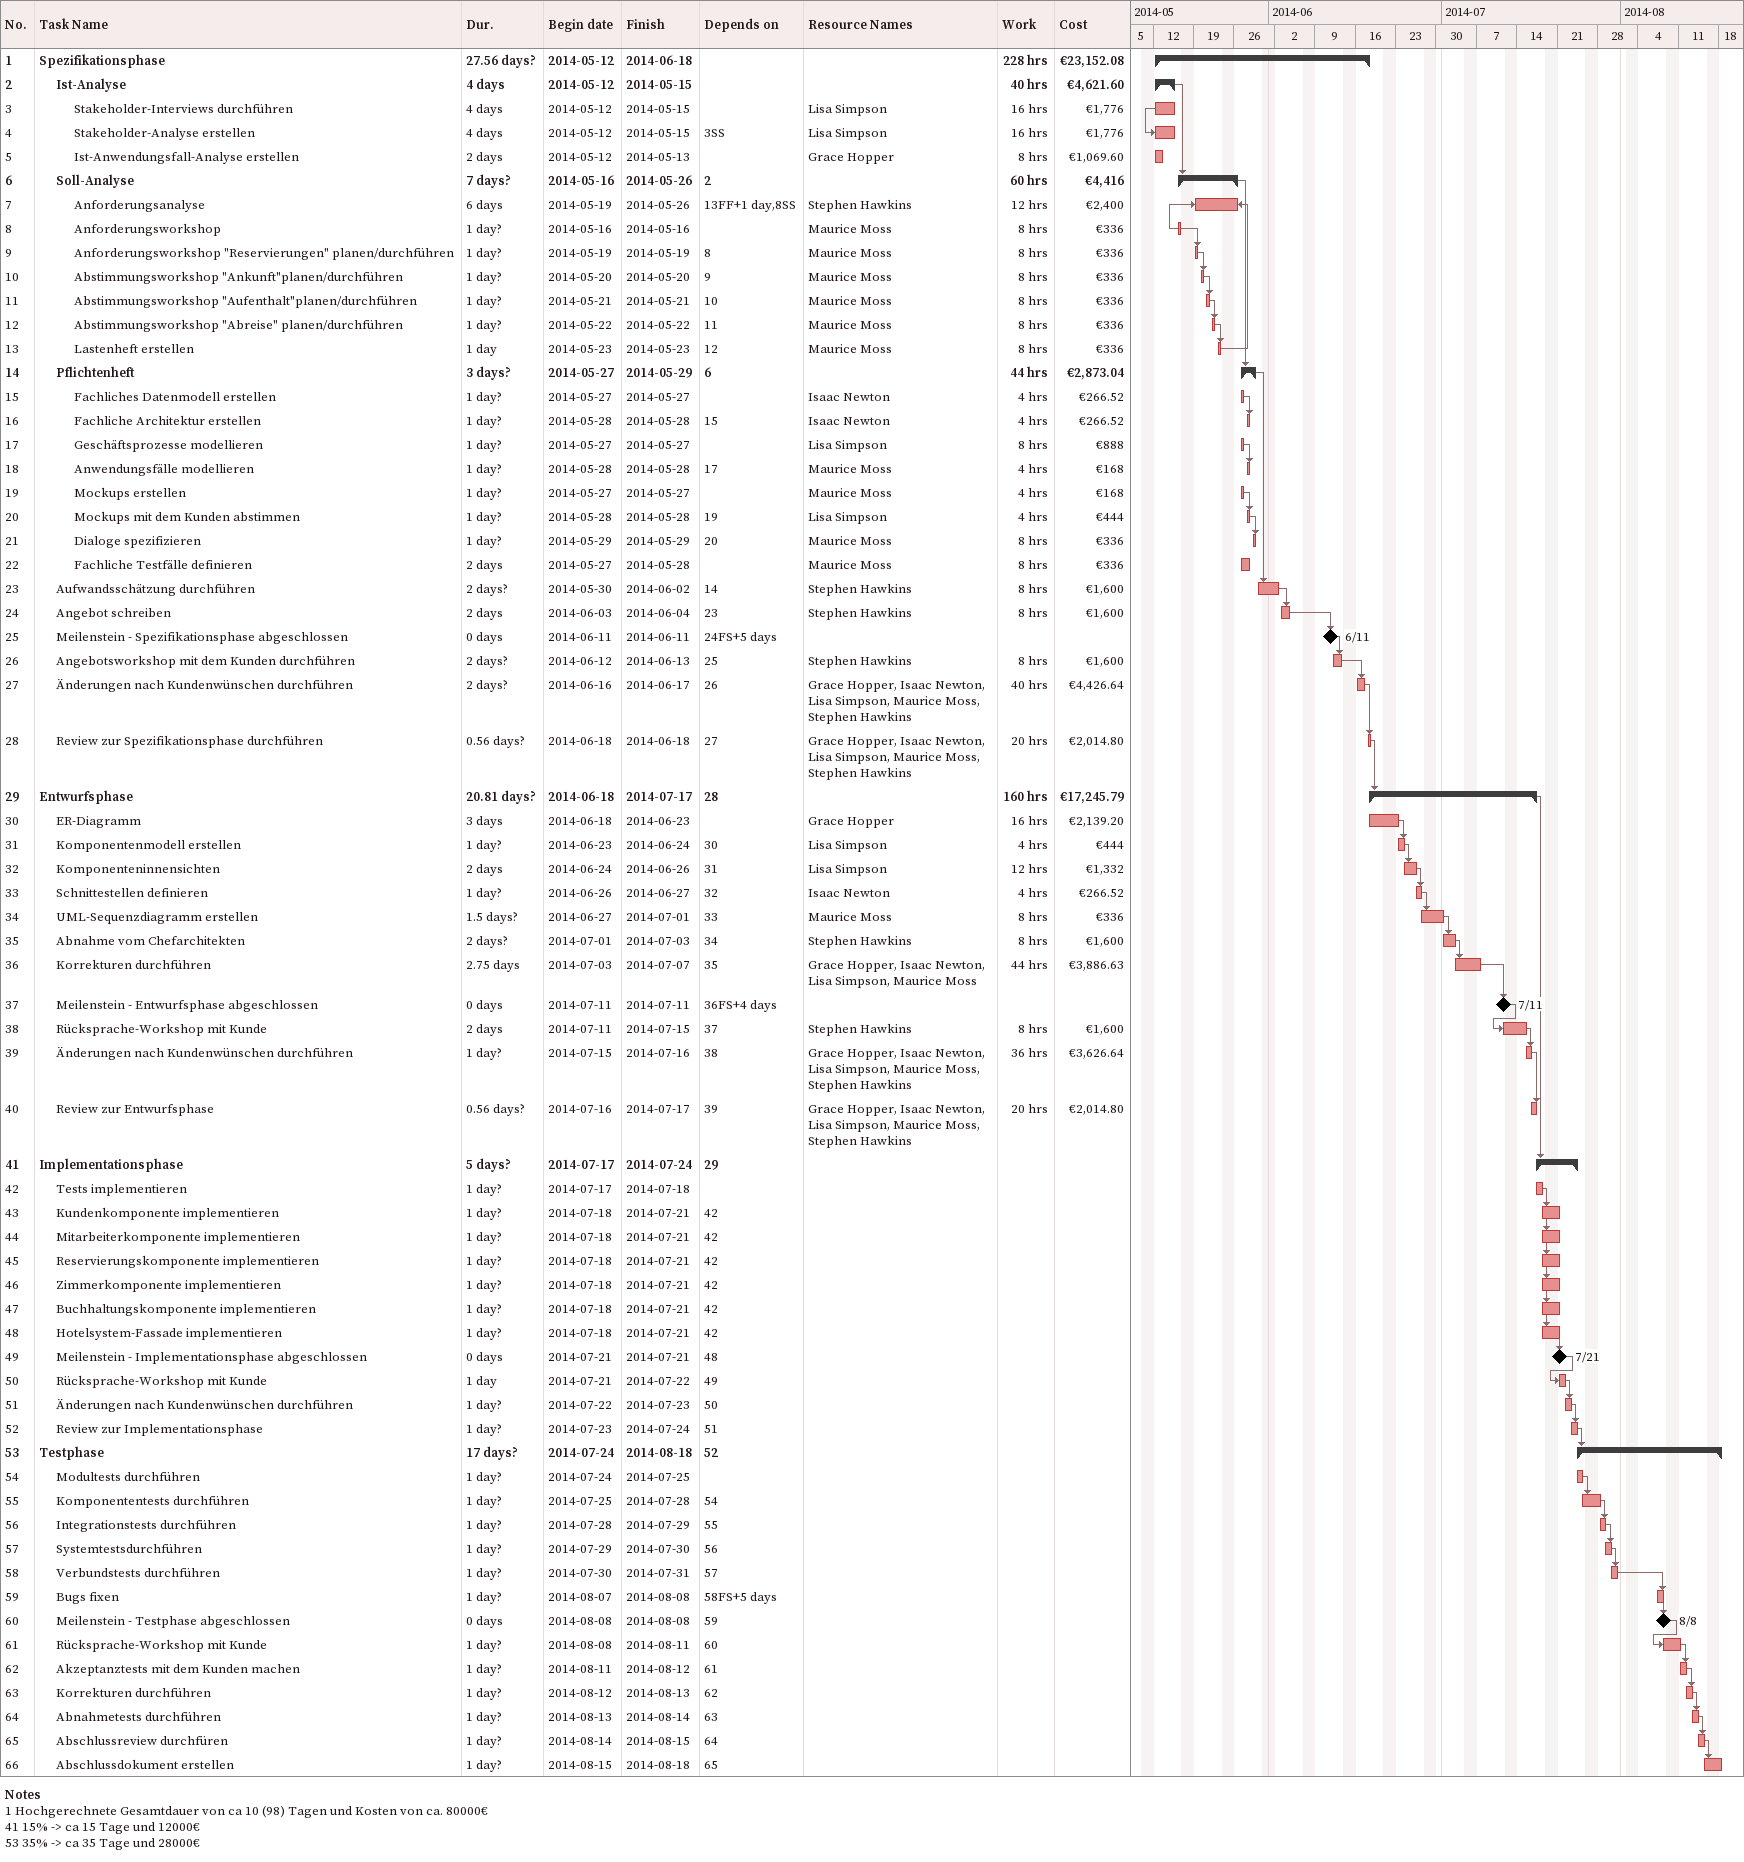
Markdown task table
| ID | Level | Task | Duration | Start | Finish | Predecessors | Resources | Work (h) | Cost (€) |
|---|---|---|---|---|---|---|---|---|---|
| 1 | 1 | **Spezifikationsphase** | 27.56d? | 2014-05-12 | 2014-06-18 |  |  | 228 | 23152.08 |
| 2 | 2 | **Ist-Analyse** | 4d | 2014-05-12 | 2014-05-15 |  |  | 40 | 4621.60 |
| 3 | 3 | Stakeholder-Interviews durchführen | 4d | 2014-05-12 | 2014-05-15 |  | Lisa Simpson | 16 | 1776 |
| 4 | 3 | Stakeholder-Analyse erstellen | 4d | 2014-05-12 | 2014-05-15 | 3SS | Lisa Simpson | 16 | 1776 |
| 5 | 3 | Ist-Anwendungsfall-Analyse erstellen | 2d | 2014-05-12 | 2014-05-13 |  | Grace Hopper | 8 | 1069.60 |
| 6 | 2 | **Soll-Analyse** | 7d? | 2014-05-16 | 2014-05-26 | 2 |  | 60 | 4416 |
| 7 | 3 | Anforderungsanalyse | 6d | 2014-05-19 | 2014-05-26 | 13FF+1d, 8SS | Stephen Hawkins | 12 | 2400 |
| 8 | 3 | Anforderungsworkshop | 1d? | 2014-05-16 | 2014-05-16 |  | Maurice Moss | 8 | 336 |
| 9 | 3 | Anforderungsworkshop "Reservierungen" planen/durchführen | 1d? | 2014-05-19 | 2014-05-19 | 8 | Maurice Moss | 8 | 336 |
| 10 | 3 | Abstimmungsworkshop "Ankunft"planen/durchführen | 1d? | 2014-05-20 | 2014-05-20 | 9 | Maurice Moss | 8 | 336 |
| 11 | 3 | Abstimmungsworkshop "Aufenthalt"planen/durchführen | 1d? | 2014-05-21 | 2014-05-21 | 10 | Maurice Moss | 8 | 336 |
| 12 | 3 | Abstimmungsworkshop "Abreise" planen/durchführen | 1d? | 2014-05-22 | 2014-05-22 | 11 | Maurice Moss | 8 | 336 |
| 13 | 3 | Lastenheft erstellen | 1d | 2014-05-23 | 2014-05-23 | 12 | Maurice Moss | 8 | 336 |
| 14 | 2 | **Pflichtenheft** | 3d? | 2014-05-27 | 2014-05-29 | 6 |  | 44 | 2873.04 |
| 15 | 3 | Fachliches Datenmodell erstellen | 1d? | 2014-05-27 | 2014-05-27 |  | Isaac Newton | 4 | 266.52 |
| 16 | 3 | Fachliche Architektur erstellen | 1d? | 2014-05-28 | 2014-05-28 | 15 | Isaac Newton | 4 | 266.52 |
| 17 | 3 | Geschäftsprozesse modellieren | 1d? | 2014-05-27 | 2014-05-27 |  | Lisa Simpson | 8 | 888 |
| 18 | 3 | Anwendungsfälle modellieren | 1d? | 2014-05-28 | 2014-05-28 | 17 | Maurice Moss | 4 | 168 |
| 19 | 3 | Mockups erstellen | 1d? | 2014-05-27 | 2014-05-27 |  | Maurice Moss | 4 | 168 |
| 20 | 3 | Mockups mit dem Kunden abstimmen | 1d? | 2014-05-28 | 2014-05-28 | 19 | Lisa Simpson | 4 | 444 |
| 21 | 3 | Dialoge spezifizieren | 1d? | 2014-05-29 | 2014-05-29 | 20 | Maurice Moss | 8 | 336 |
| 22 | 3 | Fachliche Testfälle definieren | 2d | 2014-05-27 | 2014-05-28 |  | Maurice Moss | 8 | 336 |
| 23 | 2 | Aufwandsschätzung durchführen | 2d? | 2014-05-30 | 2014-06-02 | 14 | Stephen Hawkins | 8 | 1600 |
| 24 | 2 | Angebot schreiben | 2d | 2014-06-03 | 2014-06-04 | 23 | Stephen Hawkins | 8 | 1600 |
| 25 | 2 | Meilenstein - Spezifikationsphase abgeschlossen | 0d | 2014-06-11 | 2014-06-11 | 24FS+5d |  |  |  |
| 26 | 2 | Angebotsworkshop mit dem Kunden durchführen | 2d? | 2014-06-12 | 2014-06-13 | 25 | Stephen Hawkins | 8 | 1600 |
| 27 | 2 | Änderungen nach Kundenwünschen durchführen | 2d? | 2014-06-16 | 2014-06-17 | 26 | Grace Hopper, Isaac Newton, Lisa Simpson, Maurice Moss, Stephen Hawkins | 40 | 4426.64 |
| 28 | 2 | Review zur Spezifikationsphase durchführen | 0.56d? | 2014-06-18 | 2014-06-18 | 27 | Grace Hopper, Isaac Newton, Lisa Simpson, Maurice Moss, Stephen Hawkins | 20 | 2014.80 |
| 29 | 1 | **Entwurfsphase** | 20.81d? | 2014-06-18 | 2014-07-17 | 28 |  | 160 | 17245.79 |
| 30 | 2 | ER-Diagramm | 3d | 2014-06-18 | 2014-06-23 |  | Grace Hopper | 16 | 2139.20 |
| 31 | 2 | Komponentenmodell erstellen | 1d? | 2014-06-23 | 2014-06-24 | 30 | Lisa Simpson | 4 | 444 |
| 32 | 2 | Komponenteninnensichten | 2d | 2014-06-24 | 2014-06-26 | 31 | Lisa Simpson | 12 | 1332 |
| 33 | 2 | Schnittestellen definieren | 1d? | 2014-06-26 | 2014-06-27 | 32 | Isaac Newton | 4 | 266.52 |
| 34 | 2 | UML-Sequenzdiagramm erstellen | 1.5d? | 2014-06-27 | 2014-07-01 | 33 | Maurice Moss | 8 | 336 |
| 35 | 2 | Abnahme vom Chefarchitekten | 2d? | 2014-07-01 | 2014-07-03 | 34 | Stephen Hawkins | 8 | 1600 |
| 36 | 2 | Korrekturen durchführen | 2.75d | 2014-07-03 | 2014-07-07 | 35 | Grace Hopper, Isaac Newton, Lisa Simpson, Maurice Moss | 44 | 3886.63 |
| 37 | 2 | Meilenstein - Entwurfsphase abgeschlossen | 0d | 2014-07-11 | 2014-07-11 | 36FS+4d |  |  |  |
| 38 | 2 | Rücksprache-Workshop mit Kunde | 2d | 2014-07-11 | 2014-07-15 | 37 | Stephen Hawkins | 8 | 1600 |
| 39 | 2 | Änderungen nach Kundenwünschen durchführen | 1d? | 2014-07-15 | 2014-07-16 | 38 | Grace Hopper, Isaac Newton, Lisa Simpson, Maurice Moss, Stephen Hawkins | 36 | 3626.64 |
| 40 | 2 | Review zur Entwurfsphase | 0.56d? | 2014-07-16 | 2014-07-17 | 39 | Grace Hopper, Isaac Newton, Lisa Simpson, Maurice Moss, Stephen Hawkins | 20 | 2014.80 |
| 41 | 1 | **Implementationsphase** | 5d? | 2014-07-17 | 2014-07-24 | 29 |  |  |  |
| 42 | 2 | Tests implementieren | 1d? | 2014-07-17 | 2014-07-18 |  |  |  |  |
| 43 | 2 | Kundenkomponente implementieren | 1d? | 2014-07-18 | 2014-07-21 | 42 |  |  |  |
| 44 | 2 | Mitarbeiterkomponente implementieren | 1d? | 2014-07-18 | 2014-07-21 | 42 |  |  |  |
| 45 | 2 | Reservierungskomponente implementieren | 1d? | 2014-07-18 | 2014-07-21 | 42 |  |  |  |
| 46 | 2 | Zimmerkomponente implementieren | 1d? | 2014-07-18 | 2014-07-21 | 42 |  |  |  |
| 47 | 2 | Buchhaltungskomponente implementieren | 1d? | 2014-07-18 | 2014-07-21 | 42 |  |  |  |
| 48 | 2 | Hotelsystem-Fassade implementieren | 1d? | 2014-07-18 | 2014-07-21 | 42 |  |  |  |
| 49 | 2 | Meilenstein - Implementationsphase abgeschlossen | 0d | 2014-07-21 | 2014-07-21 | 48 |  |  |  |
| 50 | 2 | Rücksprache-Workshop mit Kunde | 1d | 2014-07-21 | 2014-07-22 | 49 |  |  |  |
| 51 | 2 | Änderungen nach Kundenwünschen durchführen | 1d? | 2014-07-22 | 2014-07-23 | 50 |  |  |  |
| 52 | 2 | Review zur Implementationsphase | 1d? | 2014-07-23 | 2014-07-24 | 51 |  |  |  |
| 53 | 1 | **Testphase** | 17d? | 2014-07-24 | 2014-08-18 | 52 |  |  |  |
| 54 | 2 | Modultests durchführen | 1d? | 2014-07-24 | 2014-07-25 |  |  |  |  |
| 55 | 2 | Komponententests durchführen | 1d? | 2014-07-25 | 2014-07-28 | 54 |  |  |  |
| 56 | 2 | Integrationstests durchführen | 1d? | 2014-07-28 | 2014-07-29 | 55 |  |  |  |
| 57 | 2 | Systemtestsdurchführen | 1d? | 2014-07-29 | 2014-07-30 | 56 |  |  |  |
| 58 | 2 | Verbundstests durchführen | 1d? | 2014-07-30 | 2014-07-31 | 57 |  |  |  |
| 59 | 2 | Bugs fixen | 1d? | 2014-08-07 | 2014-08-08 | 58FS+5d |  |  |  |
| 60 | 2 | Meilenstein - Testphase abgeschlossen | 0d | 2014-08-08 | 2014-08-08 | 59 |  |  |  |
| 61 | 2 | Rücksprache-Workshop mit Kunde | 1d? | 2014-08-08 | 2014-08-11 | 60 |  |  |  |
| 62 | 2 | Akzeptanztests mit dem Kunden machen | 1d? | 2014-08-11 | 2014-08-12 | 61 |  |  |  |
| 63 | 2 | Korrekturen durchführen | 1d? | 2014-08-12 | 2014-08-13 | 62 |  |  |  |
| 64 | 2 | Abnahmetests durchführen | 1d? | 2014-08-13 | 2014-08-14 | 63 |  |  |  |
| 65 | 2 | Abschlussreview durchfüren | 1d? | 2014-08-14 | 2014-08-15 | 64 |  |  |  |
| 66 | 2 | Abschlussdokument erstellen | 1d? | 2014-08-15 | 2014-08-18 | 65 |  |  |  |

Notes
- 1: Hochgerechnete Gesamtdauer von ca 10 (98) Tagen und Kosten von ca. 80000€
- 41: 15% -> ca 15 Tage und 12000€
- 53: 35% -> ca 35 Tage und 28000€
